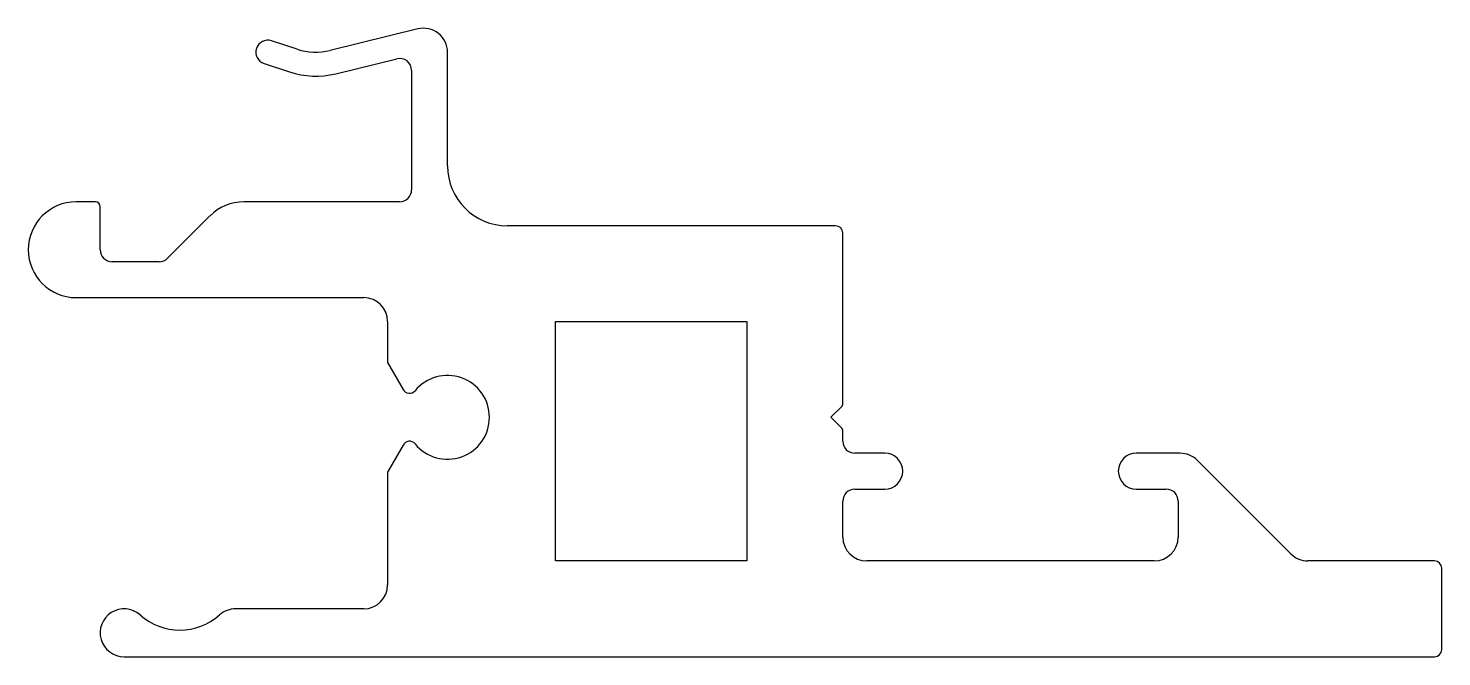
# Model space of a CAD drawing. Extents: x 624.9 to 683.9, y 342.2 to 368.4.
import ezdxf

# ---------------------------------------------------------------- set-up
doc = ezdxf.new("R2010")
doc.units = 0
doc.layers.get('0').update_dxf_attribs({"linetype": 'CONTINUOUS'})

msp = doc.modelspace()

# ---------------------------------------------------------------- linework, layer by layer
at = {"color": 0, "linetype": 'CONTINUOUS'}
for p, q in [((641.19, 368.396), (637.524, 367.497)), ((636.147, 367.55), (635.085, 367.9)), ((637.762, 366.526), (640.309, 367.15)), ((642.429, 362.675), (642.429, 367.425)), ((634.772, 366.95), (635.834, 366.6)), ((640.929, 366.665), (640.929, 361.675)), ((627.729, 361.175), (626.929, 361.175)), ((640.429, 361.175), (633.929, 361.175)), ((627.929, 359.175), (627.929, 360.975)), ((632.514, 360.589), (630.747, 358.821)), ((658.629, 360.175), (644.929, 360.175)), ((658.929, 352.758), (658.929, 359.875)), ((630.393, 358.675), (628.429, 358.675)), ((626.929, 357.175), (638.929, 357.175)), ((639.929, 356.175), (639.929, 354.461)), ((646.929, 346.175), (646.929, 356.175)), ((646.929, 356.175), (654.929, 356.175)), ((654.929, 356.175), (654.929, 346.175)), ((639.929, 354.461), (640.575, 353.341)), ((658.429, 352.175), (658.87, 352.616)), ((658.87, 351.734), (658.429, 352.175)), ((658.929, 351.175), (658.929, 351.592)), ((640.575, 351.009), (639.929, 349.889)), ((660.679, 350.675), (659.429, 350.675)), ((673.014, 350.675), (671.179, 350.675)), ((639.929, 349.889), (639.929, 345.175)), ((677.636, 346.468), (673.721, 350.382)), ((659.429, 349.175), (660.679, 349.175)), ((671.179, 349.175), (672.429, 349.175)), ((658.929, 347.175), (658.929, 348.675)), ((672.929, 348.675), (672.929, 347.175)), ((654.929, 346.175), (646.929, 346.175)), ((671.929, 346.175), (659.929, 346.175)), ((683.629, 346.175), (678.343, 346.175)), ((683.929, 342.475), (683.929, 345.875)), ((638.929, 344.175), (633.581, 344.175)), ((628.929, 342.175), (683.629, 342.175))]:
    msp.add_line(p, q, dxfattribs=at)
for centre, radius, start, end in [((641.429, 367.425), 1, 0, 103.78123), ((634.929, 367.425), 0.5, 71.77951, 251.77951), ((636.929, 369.925), 2.5, 251.77951, 283.78123), ((640.429, 366.665), 0.5, 0, 103.78123), ((636.929, 369.925), 3.5, 251.77951, 283.78123), ((644.929, 362.675), 2.5, 180, 270), ((640.429, 361.675), 0.5, 270, 0), ((626.929, 359.175), 2, 90, 270), ((627.729, 360.975), 0.2, 0, 90), ((633.929, 359.175), 2, 90, 135), ((658.629, 359.875), 0.3, 0, 90), ((628.429, 359.175), 0.5, 180, 270), ((630.393, 359.175), 0.5, 270, 315), ((638.929, 356.175), 1, 0, 90), ((642.429, 352.175), 1.75, 219.3567, 140.6433), ((640.843, 353.475), 0.3, 206.54224, 320.6433), ((658.729, 352.758), 0.2, 315, 0), ((658.729, 351.592), 0.2, 360, 45), ((640.843, 350.875), 0.3, 39.3567, 153.45776), ((659.429, 351.175), 0.5, 180, 270), ((660.679, 349.925), 0.75, 270, 90), ((671.179, 349.925), 0.75, 90, 270), ((673.014, 349.675), 1, 45, 90), ((659.429, 348.675), 0.5, 90, 180), ((672.429, 348.675), 0.5, 0, 90), ((659.929, 347.175), 1, 180, 270), ((671.929, 347.175), 1, 270, 0), ((678.343, 347.175), 1, 225, 270), ((683.629, 345.875), 0.3, 0, 90), ((638.929, 345.175), 1, 270, 0), ((628.929, 343.175), 1, 48.34012, 270), ((633.581, 343.175), 1, 90, 131.65988), ((631.255, 345.79), 2.5, 228.34012, 311.65988), ((683.629, 342.475), 0.3, 270, 0)]:
    msp.add_arc(centre, radius, start, end, dxfattribs=at)

doc.saveas('drawing.dxf')
